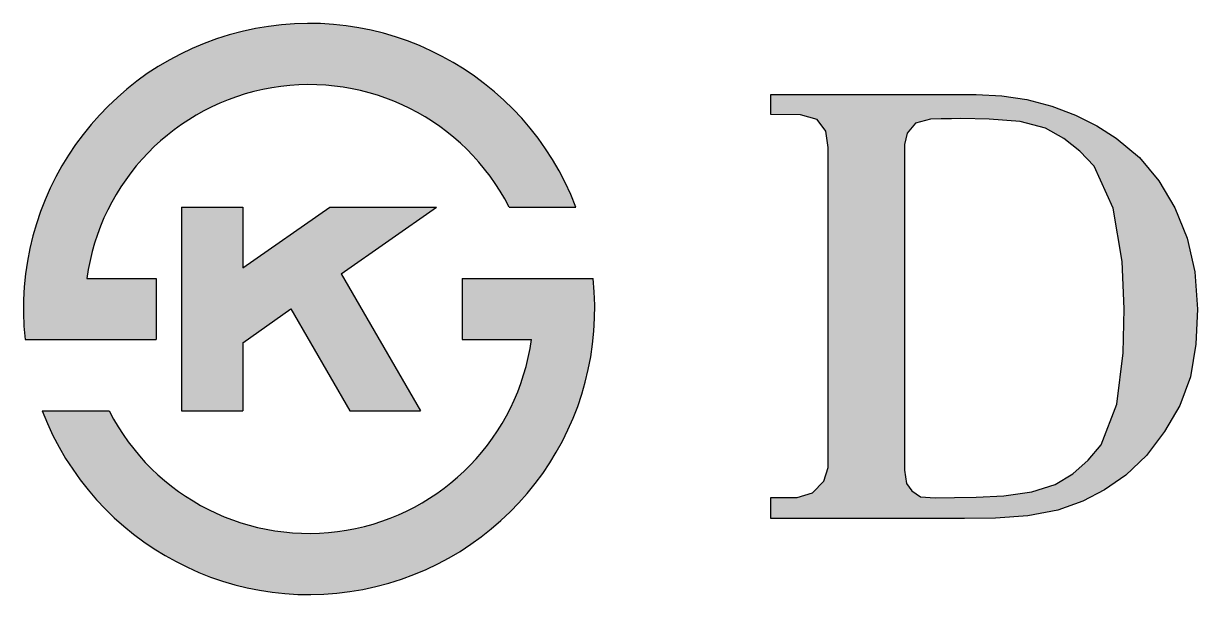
# Model space of a CAD drawing. Extents: x 23502 to 24096, y -2734 to -2314.
# Drawn here: x 23875.57 to 23882.76, y -2558.62 to -2555.12 of the extents above; entities that cross this region are included whole.
import ezdxf

# ---------------------------------------------------------------- set-up
doc = ezdxf.new("R2010")
doc.units = 0
doc.header["$LTSCALE"] = 5
doc.header["$MEASUREMENT"] = 0
doc.layers.get('0').update_dxf_attribs({"color": 2, "linetype": 'CONTINUOUS'})
doc.layers.add('D', color=2, linetype='CONTINUOUS')

msp = doc.modelspace()

# ---------------------------------------------------------------- hatches: boundary and pattern name
at = {"layer": 'D'}
h = msp.add_hatch(color=256, dxfattribs=at)
h.paths.add_polyline_path([(23879.055, -2556.6825), (23878.2526, -2556.6825), (23878.2526, -2557.0575), (23878.6773, -2557.0575, -0.734082), (23876.0904, -2557.495), (23875.6805, -2557.495, 0.878721)])
h.paths.add_polyline_path([(23877.5646, -2557.495), (23877.9976, -2557.495), (23877.5121, -2556.6541), (23877.9275, -2556.3633), (23877.2736, -2556.3633), (23876.9089, -2556.6187), (23876.9089, -2556.3634), (23876.5339, -2556.3634), (23876.5339, -2557.495), (23876.9089, -2557.495), (23876.9089, -2557.0765), (23877.2038, -2556.87)])
h.paths.add_polyline_path([(23877.9275, -2556.3633), (23878.0964, -2556.245), (23877.4426, -2556.245), (23877.2736, -2556.3633)], flags=17)
h.paths.add_polyline_path([(23876.9089, -2556.3634), (23876.9089, -2556.245), (23876.5339, -2556.245), (23876.5339, -2556.3634)], flags=17)
h.paths.add_polyline_path([(23876.3776, -2557.0575), (23876.3776, -2556.6825), (23875.953, -2556.6825, -0.0602), (23876.0368, -2556.3635), (23875.64, -2556.3635, 0.100585), (23875.5752, -2557.0575)])
h.paths.add_polyline_path([(23878.5399, -2556.245), (23878.9497, -2556.245, 0.714944), (23875.64, -2556.3635), (23876.0368, -2556.3635, -0.645362)])
h = msp.add_hatch(color=256, dxfattribs=at)
h.paths.add_polyline_path([(23881.3293, -2558.155), (23881.5196, -2558.1527), (23881.7184, -2558.1387), (23881.9013, -2558.1024), (23882.0543, -2558.0473), (23882.1885, -2557.9789), (23882.3192, -2557.8886), (23882.4455, -2557.768), (23882.5561, -2557.6217), (23882.6485, -2557.4619), (23882.7137, -2557.2855), (23882.7478, -2557.0861), (23882.7577, -2556.8705), (23882.7411, -2556.6426), (23882.6937, -2556.4355), (23882.6647, -2556.3628), (23882.2599, -2556.3628), (23882.2956, -2556.5795), (23882.3086, -2556.8685), (23882.3013, -2557.1395), (23882.2627, -2557.4537), (23882.1679, -2557.7016), (23882.0886, -2557.7962), (23881.9946, -2557.8803), (23881.8857, -2557.9466), (23881.743, -2557.9911), (23881.5703, -2558.016), (23881.4017, -2558.0238), (23881.269, -2558.0255), (23881.1501, -2558.0268), (23881.0602, -2558.0215), (23881.0065, -2557.9849), (23880.9741, -2557.9403), (23880.9632, -2557.858), (23880.9632, -2556.3629), (23880.4945, -2556.363), (23880.4945, -2557.8407), (23880.4675, -2557.9262), (23880.3985, -2557.9966), (23880.3051, -2558.0254), (23880.1446, -2558.0249), (23880.1446, -2558.155)])
h.paths.add_polyline_path([(23880.9632, -2556.3629), (23880.9632, -2555.8623), (23880.979, -2555.7922), (23881.0299, -2555.7317), (23881.1219, -2555.7058), (23881.1867, -2555.7045), (23881.251, -2555.7036), (23881.3074, -2555.7033), (23881.4814, -2555.7059), (23881.6708, -2555.7217), (23881.8268, -2555.7627), (23881.9393, -2555.8258), (23882.0362, -2555.9022), (23882.1235, -2555.9937), (23882.2415, -2556.2513), (23882.2599, -2556.3628), (23882.6647, -2556.3628), (23882.6194, -2556.2493), (23882.5215, -2556.0847), (23882.4014, -2555.9425), (23882.2598, -2555.8223), (23882.1411, -2555.7465), (23882.0094, -2555.6812), (23881.8645, -2555.627), (23881.712, -2555.5868), (23881.558, -2555.563), (23881.4024, -2555.5551), (23880.1446, -2555.5551), (23880.1446, -2555.6789), (23880.3258, -2555.6793), (23880.4275, -2555.7076), (23880.4802, -2555.7797), (23880.4945, -2555.8795), (23880.4945, -2556.363)])

# ---------------------------------------------------------------- linework, layer by layer
at = {"color": 2}
for p, q in [((23880.1446, -2555.6789), (23880.1446, -2555.5551)), ((23880.1446, -2555.5551), (23881.4024, -2555.5551)), ((23881.4024, -2555.5551), (23881.558, -2555.563)), ((23881.558, -2555.563), (23881.712, -2555.5868)), ((23881.712, -2555.5868), (23881.8645, -2555.627)), ((23881.8645, -2555.627), (23882.0094, -2555.6812)), ((23880.3258, -2555.6793), (23880.1446, -2555.6789)), ((23880.4275, -2555.7076), (23880.3258, -2555.6793)), ((23880.4802, -2555.7797), (23880.4275, -2555.7076)), ((23881.0299, -2555.7317), (23880.979, -2555.7922)), ((23881.1219, -2555.7058), (23881.0299, -2555.7317)), ((23881.1867, -2555.7045), (23881.1219, -2555.7058)), ((23881.251, -2555.7036), (23881.1867, -2555.7045)), ((23881.3074, -2555.7033), (23881.251, -2555.7036)), ((23881.4814, -2555.7059), (23881.3074, -2555.7033)), ((23881.6708, -2555.7217), (23881.4814, -2555.7059)), ((23881.8268, -2555.7627), (23881.6708, -2555.7217)), ((23882.0094, -2555.6812), (23882.1411, -2555.7465)), ((23880.4945, -2555.8795), (23880.4802, -2555.7797)), ((23880.979, -2555.7922), (23880.9632, -2555.8623)), ((23881.9393, -2555.8258), (23881.8268, -2555.7627)), ((23882.1411, -2555.7465), (23882.2598, -2555.8223)), ((23880.9632, -2555.8623), (23880.9632, -2557.858)), ((23882.0362, -2555.9022), (23881.9393, -2555.8258)), ((23882.2598, -2555.8223), (23882.4014, -2555.9425)), ((23880.4945, -2557.8407), (23880.4945, -2555.8795)), ((23882.1235, -2555.9937), (23882.0362, -2555.9022)), ((23882.4014, -2555.9425), (23882.5215, -2556.0847)), ((23882.2415, -2556.2513), (23882.1235, -2555.9937)), ((23882.5215, -2556.0847), (23882.6194, -2556.2493)), ((23882.2956, -2556.5795), (23882.2415, -2556.2513)), ((23882.6194, -2556.2493), (23882.6937, -2556.4355)), ((23882.6937, -2556.4355), (23882.7411, -2556.6426)), ((23882.3086, -2556.8685), (23882.2956, -2556.5795)), ((23882.7411, -2556.6426), (23882.7577, -2556.8705)), ((23882.3013, -2557.1395), (23882.3086, -2556.8685)), ((23882.7577, -2556.8705), (23882.7478, -2557.0861)), ((23882.7478, -2557.0861), (23882.7137, -2557.2855)), ((23882.2627, -2557.4537), (23882.3013, -2557.1395)), ((23882.7137, -2557.2855), (23882.6485, -2557.4619)), ((23882.1679, -2557.7016), (23882.2627, -2557.4537)), ((23882.6485, -2557.4619), (23882.5561, -2557.6217)), ((23882.5561, -2557.6217), (23882.4455, -2557.768)), ((23882.0886, -2557.7962), (23882.1679, -2557.7016)), ((23881.9946, -2557.8803), (23882.0886, -2557.7962)), ((23882.4455, -2557.768), (23882.3192, -2557.8886)), ((23880.4675, -2557.9262), (23880.4945, -2557.8407)), ((23880.9632, -2557.858), (23880.9741, -2557.9403)), ((23881.8857, -2557.9466), (23881.9946, -2557.8803)), ((23882.3192, -2557.8886), (23882.1885, -2557.9789)), ((23880.3985, -2557.9966), (23880.4675, -2557.9262)), ((23880.9741, -2557.9403), (23881.0065, -2557.9849)), ((23881.743, -2557.9911), (23881.8857, -2557.9466)), ((23880.1446, -2558.0249), (23880.3051, -2558.0254)), ((23880.1446, -2558.155), (23880.1446, -2558.0249)), ((23880.3051, -2558.0254), (23880.3985, -2557.9966)), ((23881.0065, -2557.9849), (23881.0602, -2558.0215)), ((23881.0602, -2558.0215), (23881.1501, -2558.0268)), ((23881.1501, -2558.0268), (23881.269, -2558.0255)), ((23881.269, -2558.0255), (23881.4017, -2558.0238)), ((23881.4017, -2558.0238), (23881.5703, -2558.016)), ((23881.5703, -2558.016), (23881.743, -2557.9911)), ((23882.1885, -2557.9789), (23882.0543, -2558.0473)), ((23881.9013, -2558.1024), (23881.7184, -2558.1387)), ((23882.0543, -2558.0473), (23881.9013, -2558.1024)), ((23881.3293, -2558.155), (23880.1446, -2558.155)), ((23881.5196, -2558.1527), (23881.3293, -2558.155)), ((23881.7184, -2558.1387), (23881.5196, -2558.1527))]:
    msp.add_line(p, q, dxfattribs=at)
for p, q in [((23876.5339, -2556.245), (23876.9089, -2556.245)), ((23876.5339, -2556.245), (23876.5339, -2557.495)), ((23876.9089, -2556.6187), (23877.4426, -2556.245)), ((23876.9089, -2556.245), (23876.9089, -2556.6187)), ((23877.4426, -2556.245), (23878.0964, -2556.245)), ((23877.5121, -2556.6541), (23878.0964, -2556.245)), ((23878.5399, -2556.245), (23878.9497, -2556.245)), ((23877.5121, -2556.6541), (23877.9976, -2557.495)), ((23875.953, -2556.6825), (23876.3776, -2556.6825)), ((23876.3776, -2556.6825), (23876.3776, -2557.0575)), ((23878.2526, -2556.6825), (23879.055, -2556.6825)), ((23878.2526, -2556.6825), (23878.2526, -2557.0575)), ((23876.9089, -2557.0765), (23877.2038, -2556.87)), ((23877.2038, -2556.87), (23877.5646, -2557.495)), ((23875.5752, -2557.0575), (23876.3776, -2557.0575)), ((23876.9089, -2557.0765), (23876.9089, -2557.495)), ((23878.2526, -2557.0575), (23878.6773, -2557.0575)), ((23875.6805, -2557.495), (23876.0904, -2557.495)), ((23876.5339, -2557.495), (23876.9089, -2557.495)), ((23877.5646, -2557.495), (23877.9976, -2557.495))]:
    msp.add_line(p, q)
for radius, start, end in [(1.75, 20.92483, 186.15064), (1.375, 27.03569, 172.16252), (1.75, 200.92483, 6.15064), (1.375, 207.03569, 352.16252)]:
    msp.add_arc((23877.3151, -2556.87), radius, start, end)

doc.saveas('drawing.dxf')
